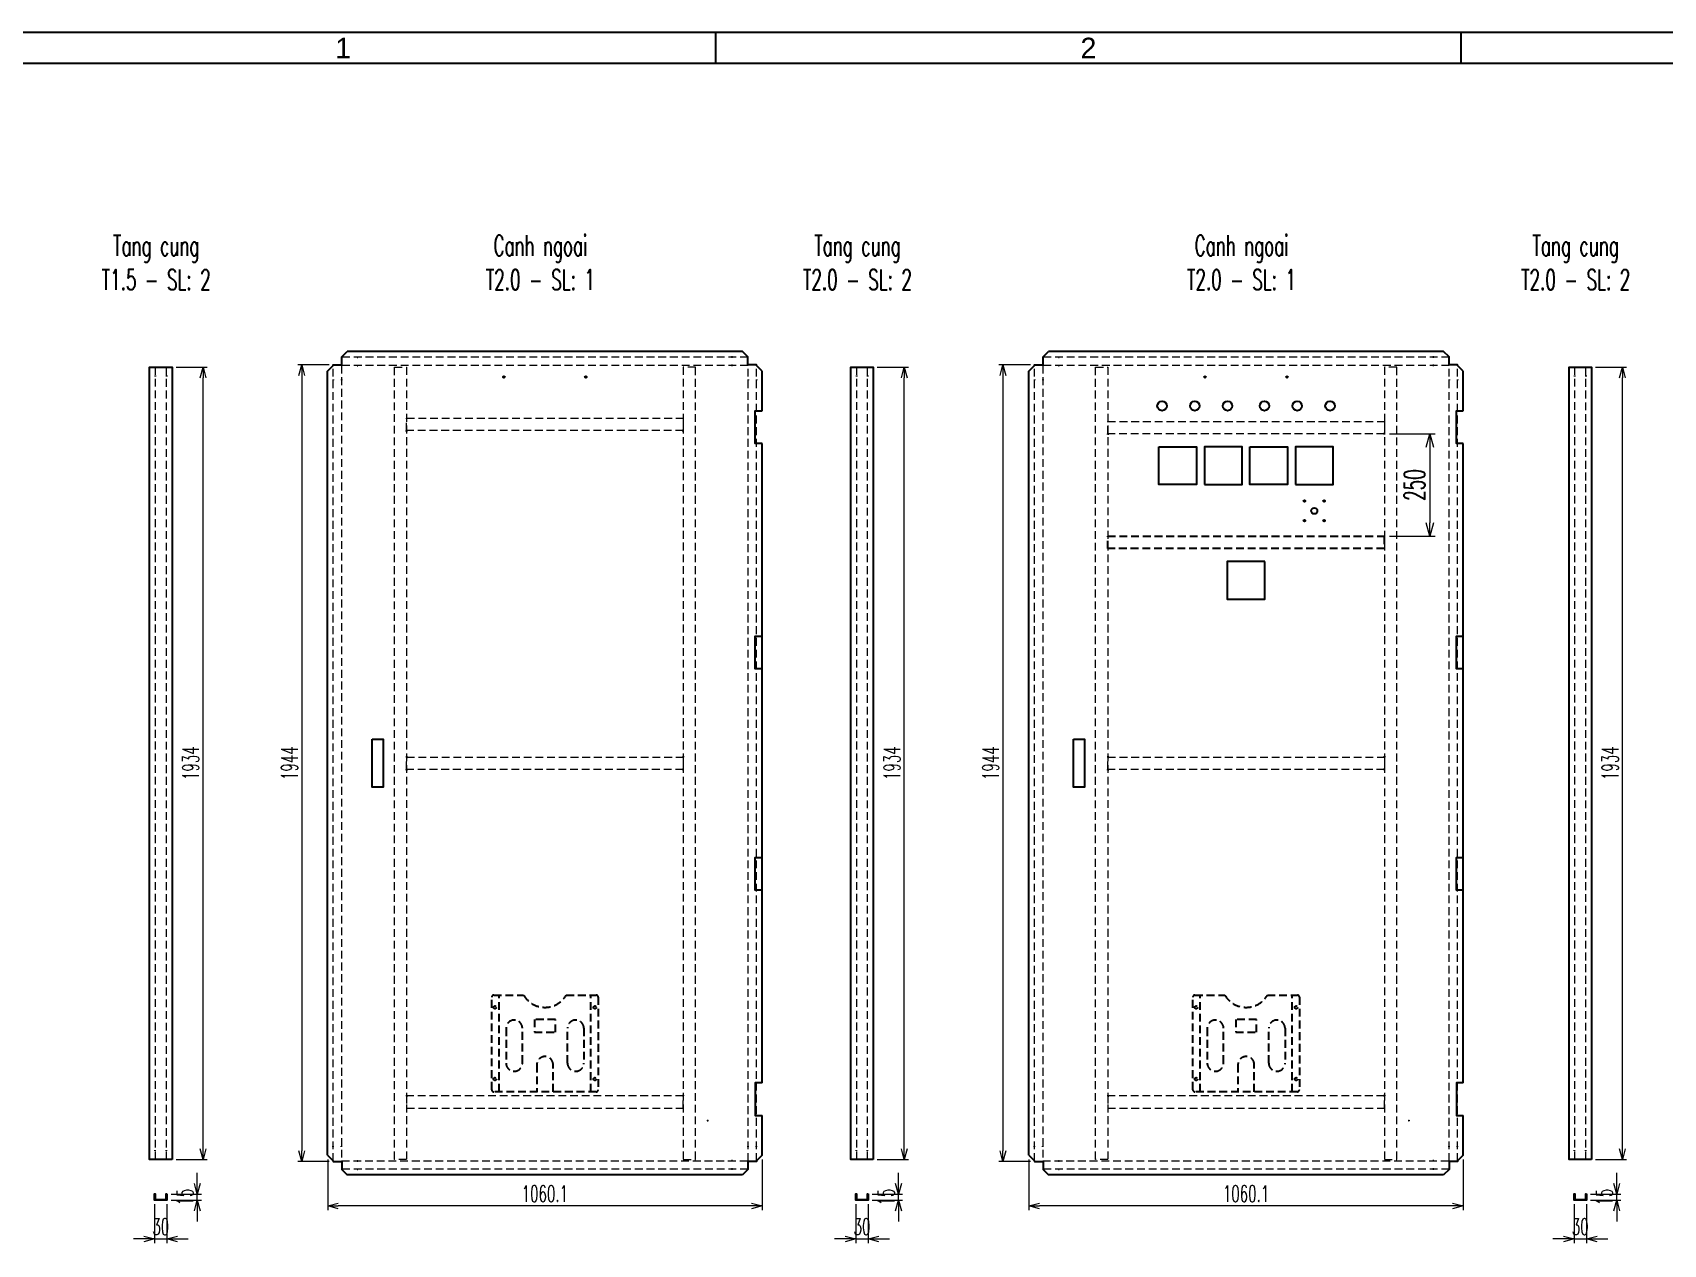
# Model space of a CAD drawing. Header units: millimetres. Extents: x 173893 to 258446, y -176540 to -123824.
# Drawn here: x 230797 to 234777, y -141291 to -138333 of the extents above; entities that cross this region are included whole.
import ezdxf
from ezdxf.enums import TextEntityAlignment as Align

# ---------------------------------------------------------------- set-up
doc = ezdxf.new("R2010")
doc.units = ezdxf.units.MM
doc.header["$LTSCALE"] = 3
doc.linetypes.add('HIDDEN', pattern=[9.525, 6.35, -3.175])
doc.layers.add('@.0.DM. NÉT CHÍNH', color=7, linetype='Continuous', lineweight=25)
doc.layers.add('@.DM. NÉT ĐỨT', color=8, linetype='HIDDEN', lineweight=9)
doc.layers.add('@.DM. KÍCH THƯỚC', color=8, linetype='Continuous', transparency=0.2)
for name, color, linetype in [('@.DM. NÉT CHÍNH', 7, 'Continuous'), ('@.TEXT', 7, 'Continuous'), ('@.VISIBLE', 7, 'Continuous'), ('Ann_green', 3, 'Continuous')]:
    doc.layers.add(name, color=color, linetype=linetype)
doc.styles.add('Ann_w01', font='romans.shx', dxfattribs={"width": 0.6, "bigfont": 'chineset.shx'})
doc.styles.add('Arial', font='arial.ttf')
doc.dimstyles.new('Dim 01_SC20', dxfattribs={"dimscale": 20, "dimtxt": 2, "dimasz": 1.3, "dimexe": 0.5, "dimexo": 0.5, "dimgap": 0.5, "dimtad": 1, "dimdec": 1, "dimzin": 12, "dimdsep": 46, "dimtxsty": 'Ann_w01', "dimblk": 'OPEN30', "dimcen": 1.5, "dimclrd": 6, "dimclre": 6, "dimclrt": 3, "dimadec": 1, "dimazin": 3, "dimtm": 1e-09, "dimtfac": 1, "dimtdec": 1, "dimtix": 1, "dimtmove": 0, "dimatfit": 3, "dimldrblk": 'OPEN30', "dimfxl": 1, "dimtolj": 1, "dimlwd": 0, "dimlwe": 0, "dimarcsym": 0})
doc.dimstyles.new('Dim 01_SC25', dxfattribs={"dimscale": 25, "dimtxt": 2, "dimasz": 1.3, "dimexe": 0.5, "dimexo": 0.5, "dimgap": 0.5, "dimtad": 1, "dimdec": 1, "dimzin": 12, "dimdsep": 46, "dimtxsty": 'Ann_w01', "dimblk": 'OPEN30', "dimcen": 1.5, "dimclrd": 6, "dimclre": 6, "dimclrt": 3, "dimadec": 1, "dimazin": 3, "dimtm": 1e-09, "dimtfac": 1, "dimtdec": 1, "dimtix": 1, "dimtmove": 0, "dimatfit": 3, "dimldrblk": 'OPEN30', "dimfxl": 1, "dimtolj": 1, "dimlwd": 0, "dimlwe": 0, "dimarcsym": 0})

# ---------------------------------------------------------------- blocks, each defined once
blk = doc.blocks.new('_Open30')
at = {"color": 0, "linetype": 'ByBlock', "lineweight": -2}
for p, q in [((-1, 0.27), (0, 0)), ((0, 0), (-1, -0.27)), ((0, 0), (-1, 0))]:
    blk.add_line(p, q, dxfattribs=at)
blk = doc.blocks.new('*D402')
at = {"layer": '@.DM. KÍCH THƯỚC', "color": 6, "lineweight": 0, "transparency": 16777216}
for p, q in [((231094.9, -141193), (231094.9, -141287.7)), ((231124.9, -141193), (231124.9, -141287.7)), ((231068.9, -141277.7), (231042.9, -141277.7)), ((231094.9, -141277.7), (231124.9, -141277.7)), ((231150.9, -141277.7), (231176.9, -141277.7))]:
    blk.add_line(p, q, dxfattribs=at)
at = {"layer": 'Defpoints', "color": 0, "transparency": 16777216}
for p in [(231094.9, -141183), (231124.9, -141183), (231124.9, -141277.7)]:
    blk.add_point(p, dxfattribs=at)
at = {"layer": '@.DM. KÍCH THƯỚC', "color": 6, "lineweight": 0, "transparency": 16777216, "xscale": 26, "yscale": 26, "zscale": 26}
blk.add_blockref('_Open30', (231094.9, -141277.7), dxfattribs=at)
at = {"layer": '@.DM. KÍCH THƯỚC', "color": 6, "lineweight": 0, "transparency": 16777216, "xscale": 26, "yscale": 26, "zscale": 26, "rotation": 180}
blk.add_blockref('_Open30', (231124.9, -141277.7), dxfattribs=at)
at = {"layer": '@.DM. KÍCH THƯỚC', "color": 3, "transparency": 16777216, "insert": (231109.9, -141247.7), "char_height": 40, "attachment_point": 5, "style": 'Ann_w01'}
blk.add_mtext('\\A1;30', dxfattribs=at)
blk = doc.blocks.new('*D403')
at = {"layer": '@.DM. KÍCH THƯỚC', "color": 6, "lineweight": 0, "transparency": 16777216}
for p, q in [((231198.9, -141142), (231198.9, -141116)), ((231134.9, -141168), (231208.9, -141168)), ((231198.9, -141183), (231198.9, -141168)), ((231134.9, -141183), (231208.9, -141183)), ((231198.9, -141209), (231198.9, -141235))]:
    blk.add_line(p, q, dxfattribs=at)
at = {"layer": 'Defpoints', "color": 0, "transparency": 16777216}
for p in [(231124.9, -141168), (231198.9, -141168), (231124.9, -141183)]:
    blk.add_point(p, dxfattribs=at)
at = {"layer": '@.DM. KÍCH THƯỚC', "color": 6, "lineweight": 0, "transparency": 16777216, "xscale": 26, "yscale": 26, "zscale": 26}
for p, rotation in [((231198.9, -141168), 270), ((231198.9, -141183), 90)]:
    blk.add_blockref('_Open30', p, dxfattribs=dict(at, rotation=rotation))
at = {"layer": '@.DM. KÍCH THƯỚC', "color": 3, "transparency": 16777216, "insert": (231168.9, -141175.5), "char_height": 40, "attachment_point": 5, "rotation": 90, "style": 'Ann_w01'}
blk.add_mtext('\\A1;15', dxfattribs=at)
blk = doc.blocks.new('*D404')
at = {"layer": '@.DM. KÍCH THƯỚC', "color": 6, "lineweight": 0, "transparency": 16777216}
for p, q in [((231147.3, -139149.4), (231223, -139149.4)), ((231213, -141057.4), (231213, -139175.4)), ((231147.3, -141083.4), (231223, -141083.4))]:
    blk.add_line(p, q, dxfattribs=at)
at = {"layer": 'Defpoints', "color": 0, "transparency": 16777216}
for p in [(231137.3, -139149.4), (231213, -139149.4), (231137.3, -141083.4)]:
    blk.add_point(p, dxfattribs=at)
at = {"layer": '@.DM. KÍCH THƯỚC', "color": 6, "lineweight": 0, "transparency": 16777216, "xscale": 26, "yscale": 26, "zscale": 26}
for p, rotation in [((231213, -139149.4), 90), ((231213, -141083.4), 270)]:
    blk.add_blockref('_Open30', p, dxfattribs=dict(at, rotation=rotation))
at = {"layer": '@.DM. KÍCH THƯỚC', "color": 3, "transparency": 16777216, "insert": (231183, -140116.4), "char_height": 40, "attachment_point": 5, "rotation": 90, "style": 'Ann_w01'}
blk.add_mtext('\\A1;1934', dxfattribs=at)
blk = doc.blocks.new('*D408')
at = {"layer": '@.DM. KÍCH THƯỚC', "color": 6, "lineweight": 0, "transparency": 16777216}
for p, q in [((231520.9, -139144.4), (231444, -139144.4)), ((231454, -139170.4), (231454, -141062.4)), ((231520.9, -141088.4), (231444, -141088.4))]:
    blk.add_line(p, q, dxfattribs=at)
at = {"layer": 'Defpoints', "color": 0, "transparency": 16777216}
for p in [(231530.9, -139144.4), (231454, -141088.4), (231530.9, -141088.4)]:
    blk.add_point(p, dxfattribs=at)
at = {"layer": '@.DM. KÍCH THƯỚC', "color": 6, "lineweight": 0, "transparency": 16777216, "xscale": 26, "yscale": 26, "zscale": 26}
for p, rotation in [((231454, -139144.4), 90), ((231454, -141088.4), 270)]:
    blk.add_blockref('_Open30', p, dxfattribs=dict(at, rotation=rotation))
at = {"layer": '@.DM. KÍCH THƯỚC', "color": 3, "transparency": 16777216, "insert": (231424, -140116.4), "char_height": 40, "attachment_point": 5, "rotation": 90, "style": 'Ann_w01'}
blk.add_mtext('\\A1;1944', dxfattribs=at)
blk = doc.blocks.new('*D409')
at = {"layer": '@.DM. KÍCH THƯỚC', "color": 6, "lineweight": 0, "transparency": 16777216}
for p, q in [((231517.2, -141083.4), (231517.2, -141207.1)), ((232577.3, -141083.4), (232577.3, -141207.1)), ((232551.3, -141197.1), (231543.2, -141197.1))]:
    blk.add_line(p, q, dxfattribs=at)
at = {"layer": 'Defpoints', "color": 0, "transparency": 16777216}
for p in [(231517.2, -141073.4), (232577.3, -141073.4), (231517.2, -141197.1)]:
    blk.add_point(p, dxfattribs=at)
at = {"layer": '@.DM. KÍCH THƯỚC', "color": 6, "lineweight": 0, "transparency": 16777216, "xscale": 26, "yscale": 26, "zscale": 26, "rotation": 180}
blk.add_blockref('_Open30', (231517.2, -141197.1), dxfattribs=at)
at = {"layer": '@.DM. KÍCH THƯỚC', "color": 6, "lineweight": 0, "transparency": 16777216, "xscale": 26, "yscale": 26, "zscale": 26}
blk.add_blockref('_Open30', (232577.3, -141197.1), dxfattribs=at)
at = {"layer": '@.DM. KÍCH THƯỚC', "color": 3, "transparency": 16777216, "insert": (232047.2, -141167.1), "char_height": 40, "attachment_point": 5, "style": 'Ann_w01'}
blk.add_mtext('\\A1;1060.1', dxfattribs=at)
blk = doc.blocks.new('*D436')
at = {"layer": '@.DM. KÍCH THƯỚC', "color": 6, "lineweight": 0, "transparency": 16777216}
for p, q in [((234559.3, -141193), (234559.3, -141287.7)), ((234589.3, -141193), (234589.3, -141287.7)), ((234533.3, -141277.7), (234507.3, -141277.7)), ((234559.3, -141277.7), (234589.3, -141277.7)), ((234615.3, -141277.7), (234641.3, -141277.7))]:
    blk.add_line(p, q, dxfattribs=at)
at = {"layer": 'Defpoints', "color": 0, "transparency": 16777216}
for p in [(234559.3, -141183), (234589.3, -141183), (234589.3, -141277.7)]:
    blk.add_point(p, dxfattribs=at)
at = {"layer": '@.DM. KÍCH THƯỚC', "color": 6, "lineweight": 0, "transparency": 16777216, "xscale": 26, "yscale": 26, "zscale": 26}
blk.add_blockref('_Open30', (234559.3, -141277.7), dxfattribs=at)
at = {"layer": '@.DM. KÍCH THƯỚC', "color": 6, "lineweight": 0, "transparency": 16777216, "xscale": 26, "yscale": 26, "zscale": 26, "rotation": 180}
blk.add_blockref('_Open30', (234589.3, -141277.7), dxfattribs=at)
at = {"layer": '@.DM. KÍCH THƯỚC', "color": 3, "transparency": 16777216, "insert": (234574.3, -141247.7), "char_height": 40, "attachment_point": 5, "style": 'Ann_w01'}
blk.add_mtext('\\A1;30', dxfattribs=at)
blk = doc.blocks.new('*D437')
at = {"layer": '@.DM. KÍCH THƯỚC', "color": 6, "lineweight": 0, "transparency": 16777216}
for p, q in [((234663.3, -141142), (234663.3, -141116)), ((234599.3, -141168), (234673.3, -141168)), ((234663.3, -141183), (234663.3, -141168)), ((234599.3, -141183), (234673.3, -141183)), ((234663.3, -141209), (234663.3, -141235))]:
    blk.add_line(p, q, dxfattribs=at)
at = {"layer": 'Defpoints', "color": 0, "transparency": 16777216}
for p in [(234589.3, -141168), (234663.3, -141168), (234589.3, -141183)]:
    blk.add_point(p, dxfattribs=at)
at = {"layer": '@.DM. KÍCH THƯỚC', "color": 6, "lineweight": 0, "transparency": 16777216, "xscale": 26, "yscale": 26, "zscale": 26}
for p, rotation in [((234663.3, -141168), 270), ((234663.3, -141183), 90)]:
    blk.add_blockref('_Open30', p, dxfattribs=dict(at, rotation=rotation))
at = {"layer": '@.DM. KÍCH THƯỚC', "color": 3, "transparency": 16777216, "insert": (234633.3, -141175.5), "char_height": 40, "attachment_point": 5, "rotation": 90, "style": 'Ann_w01'}
blk.add_mtext('\\A1;15', dxfattribs=at)
blk = doc.blocks.new('*D438')
at = {"layer": '@.DM. KÍCH THƯỚC', "color": 6, "lineweight": 0, "transparency": 16777216}
for p, q in [((234611.7, -139149.4), (234687.3, -139149.4)), ((234677.3, -141057.4), (234677.3, -139175.4)), ((234611.7, -141083.4), (234687.3, -141083.4))]:
    blk.add_line(p, q, dxfattribs=at)
at = {"layer": 'Defpoints', "color": 0, "transparency": 16777216}
for p in [(234601.7, -139149.4), (234677.3, -139149.4), (234601.7, -141083.4)]:
    blk.add_point(p, dxfattribs=at)
at = {"layer": '@.DM. KÍCH THƯỚC', "color": 6, "lineweight": 0, "transparency": 16777216, "xscale": 26, "yscale": 26, "zscale": 26}
for p, rotation in [((234677.3, -139149.4), 90), ((234677.3, -141083.4), 270)]:
    blk.add_blockref('_Open30', p, dxfattribs=dict(at, rotation=rotation))
at = {"layer": '@.DM. KÍCH THƯỚC', "color": 3, "transparency": 16777216, "insert": (234647.3, -140116.4), "char_height": 40, "attachment_point": 5, "rotation": 90, "style": 'Ann_w01'}
blk.add_mtext('\\A1;1934', dxfattribs=at)
blk = doc.blocks.new('*D488')
at = {"layer": '@.DM. KÍCH THƯỚC', "color": 6, "lineweight": 0, "transparency": 16777216}
for p, q in [((232806.3, -141193), (232806.3, -141287.7)), ((232836.3, -141193), (232836.3, -141287.7)), ((232780.3, -141277.7), (232754.3, -141277.7)), ((232806.3, -141277.7), (232836.3, -141277.7)), ((232862.3, -141277.7), (232888.3, -141277.7))]:
    blk.add_line(p, q, dxfattribs=at)
at = {"layer": 'Defpoints', "color": 0, "transparency": 16777216}
for p in [(232806.3, -141183), (232836.3, -141183), (232836.3, -141277.7)]:
    blk.add_point(p, dxfattribs=at)
at = {"layer": '@.DM. KÍCH THƯỚC', "color": 6, "lineweight": 0, "transparency": 16777216, "xscale": 26, "yscale": 26, "zscale": 26}
blk.add_blockref('_Open30', (232806.3, -141277.7), dxfattribs=at)
at = {"layer": '@.DM. KÍCH THƯỚC', "color": 6, "lineweight": 0, "transparency": 16777216, "xscale": 26, "yscale": 26, "zscale": 26, "rotation": 180}
blk.add_blockref('_Open30', (232836.3, -141277.7), dxfattribs=at)
at = {"layer": '@.DM. KÍCH THƯỚC', "color": 3, "transparency": 16777216, "insert": (232821.3, -141247.7), "char_height": 40, "attachment_point": 5, "style": 'Ann_w01'}
blk.add_mtext('\\A1;30', dxfattribs=at)
blk = doc.blocks.new('*D489')
at = {"layer": '@.DM. KÍCH THƯỚC', "color": 6, "lineweight": 0, "transparency": 16777216}
for p, q in [((232910.3, -141142), (232910.3, -141116)), ((232846.3, -141168), (232920.3, -141168)), ((232910.3, -141183), (232910.3, -141168)), ((232846.3, -141183), (232920.3, -141183)), ((232910.3, -141209), (232910.3, -141235))]:
    blk.add_line(p, q, dxfattribs=at)
at = {"layer": 'Defpoints', "color": 0, "transparency": 16777216}
for p in [(232836.3, -141168), (232910.3, -141168), (232836.3, -141183)]:
    blk.add_point(p, dxfattribs=at)
at = {"layer": '@.DM. KÍCH THƯỚC', "color": 6, "lineweight": 0, "transparency": 16777216, "xscale": 26, "yscale": 26, "zscale": 26}
for p, rotation in [((232910.3, -141168), 270), ((232910.3, -141183), 90)]:
    blk.add_blockref('_Open30', p, dxfattribs=dict(at, rotation=rotation))
at = {"layer": '@.DM. KÍCH THƯỚC', "color": 3, "transparency": 16777216, "insert": (232880.3, -141175.5), "char_height": 40, "attachment_point": 5, "rotation": 90, "style": 'Ann_w01'}
blk.add_mtext('\\A1;15', dxfattribs=at)
blk = doc.blocks.new('*D490')
at = {"layer": '@.DM. KÍCH THƯỚC', "color": 6, "lineweight": 0, "transparency": 16777216}
for p, q in [((232858.7, -139149.4), (232934.4, -139149.4)), ((232924.4, -141057.4), (232924.4, -139175.4)), ((232858.7, -141083.4), (232934.4, -141083.4))]:
    blk.add_line(p, q, dxfattribs=at)
at = {"layer": 'Defpoints', "color": 0, "transparency": 16777216}
for p in [(232848.7, -139149.4), (232924.4, -139149.4), (232848.7, -141083.4)]:
    blk.add_point(p, dxfattribs=at)
at = {"layer": '@.DM. KÍCH THƯỚC', "color": 6, "lineweight": 0, "transparency": 16777216, "xscale": 26, "yscale": 26, "zscale": 26}
for p, rotation in [((232924.4, -139149.4), 90), ((232924.4, -141083.4), 270)]:
    blk.add_blockref('_Open30', p, dxfattribs=dict(at, rotation=rotation))
at = {"layer": '@.DM. KÍCH THƯỚC', "color": 3, "transparency": 16777216, "insert": (232894.4, -140116.4), "char_height": 40, "attachment_point": 5, "rotation": 90, "style": 'Ann_w01'}
blk.add_mtext('\\A1;1934', dxfattribs=at)
blk = doc.blocks.new('*D494')
at = {"layer": '@.DM. KÍCH THƯỚC', "color": 6, "lineweight": 0, "transparency": 16777216}
for p, q in [((233232.3, -139144.4), (233155.4, -139144.4)), ((233165.4, -139170.4), (233165.4, -141062.4)), ((233232.3, -141088.4), (233155.4, -141088.4))]:
    blk.add_line(p, q, dxfattribs=at)
at = {"layer": 'Defpoints', "color": 0, "transparency": 16777216}
for p in [(233242.3, -139144.4), (233165.4, -141088.4), (233242.3, -141088.4)]:
    blk.add_point(p, dxfattribs=at)
at = {"layer": '@.DM. KÍCH THƯỚC', "color": 6, "lineweight": 0, "transparency": 16777216, "xscale": 26, "yscale": 26, "zscale": 26}
for p, rotation in [((233165.4, -139144.4), 90), ((233165.4, -141088.4), 270)]:
    blk.add_blockref('_Open30', p, dxfattribs=dict(at, rotation=rotation))
at = {"layer": '@.DM. KÍCH THƯỚC', "color": 3, "transparency": 16777216, "insert": (233135.4, -140116.4), "char_height": 40, "attachment_point": 5, "rotation": 90, "style": 'Ann_w01'}
blk.add_mtext('\\A1;1944', dxfattribs=at)
blk = doc.blocks.new('*D495')
at = {"layer": '@.DM. KÍCH THƯỚC', "color": 6, "lineweight": 0, "transparency": 16777216}
for p, q in [((233228.6, -141083.4), (233228.6, -141207.1)), ((234288.7, -141083.4), (234288.7, -141207.1)), ((234262.7, -141197.1), (233254.6, -141197.1))]:
    blk.add_line(p, q, dxfattribs=at)
at = {"layer": 'Defpoints', "color": 0, "transparency": 16777216}
for p in [(233228.6, -141073.4), (234288.7, -141073.4), (233228.6, -141197.1)]:
    blk.add_point(p, dxfattribs=at)
at = {"layer": '@.DM. KÍCH THƯỚC', "color": 6, "lineweight": 0, "transparency": 16777216, "xscale": 26, "yscale": 26, "zscale": 26, "rotation": 180}
blk.add_blockref('_Open30', (233228.6, -141197.1), dxfattribs=at)
at = {"layer": '@.DM. KÍCH THƯỚC', "color": 6, "lineweight": 0, "transparency": 16777216, "xscale": 26, "yscale": 26, "zscale": 26}
blk.add_blockref('_Open30', (234288.7, -141197.1), dxfattribs=at)
at = {"layer": '@.DM. KÍCH THƯỚC', "color": 3, "transparency": 16777216, "insert": (233758.6, -141167.1), "char_height": 40, "attachment_point": 5, "style": 'Ann_w01'}
blk.add_mtext('\\A1;1060.1', dxfattribs=at)
blk = doc.blocks.new('*D511')
at = {"layer": '@.DM. NÉT CHÍNH', "color": 6, "linetype": 'Continuous', "lineweight": 0, "transparency": 16777216}
for p, q in [((234108.9, -139312.4), (234219.9, -139312.4)), ((234207.4, -139344.9), (234207.4, -139529.9)), ((234108.6, -139562.4), (234219.9, -139562.4))]:
    blk.add_line(p, q, dxfattribs=at)
at = {"layer": 'Defpoints', "color": 0, "linetype": 'Continuous', "transparency": 16777216}
for p in [(234096.4, -139312.4), (234096.1, -139562.4), (234207.4, -139562.4)]:
    blk.add_point(p, dxfattribs=at)
at = {"layer": '@.DM. NÉT CHÍNH', "color": 6, "linetype": 'Continuous', "lineweight": 0, "transparency": 16777216, "xscale": 32.5, "yscale": 32.5, "zscale": 32.5}
for p, rotation in [((234207.4, -139312.4), 90), ((234207.4, -139562.4), 270)]:
    blk.add_blockref('_Open30', p, dxfattribs=dict(at, rotation=rotation))
at = {"layer": '@.DM. NÉT CHÍNH', "color": 3, "linetype": 'Continuous', "transparency": 16777216, "insert": (234169.9, -139437.4), "char_height": 50, "attachment_point": 5, "rotation": 90, "style": 'Ann_w01'}
blk.add_mtext('\\A1;250', dxfattribs=at)
blk = doc.blocks.new('KHUNG BAN VE (Made by Tung)')
at = {"layer": '@.VISIBLE', "color": 8}
for p, q in [((75.75, 207), (75.75, 210)), ((148.5, 207), (148.5, 210))]:
    blk.add_line(p, q, dxfattribs=at)
for points in [[(0, 0), (297, 0), (297, 210), (0, 210)], [(3, 3), (294, 3), (294, 207), (3, 207)]]:
    blk.add_lwpolyline(points, close=True, dxfattribs=at)
at = {"layer": '@.TEXT', "color": 1, "style": 'Arial'}
for s, p in [('1', (39.375, 208.5)), ('2', (112.125, 208.5))]:
    blk.add_text(s, height=2, dxfattribs=at).set_placement(p, align=Align.MIDDLE_CENTER)
for tag, height, p in [('DESIGNER_NAME', 2, (38, 15.5)), ('PROJECT_CODE', 2, (258.5, 15.5)), ('SCALE', 2, (289, 15.5)), ('APPROVED_NAME', 2, (38, 10.5)), ('CUSTOMER_NAME', 2, (258.5, 10.5)), ('PAGE', 2, (289, 10.5)), ('DRAWING_NAME', 4, (173, 8)), ('TOTAL', 2, (289, 5.5))]:
    blk.add_attdef(tag, text='', height=height, dxfattribs=at).set_placement(p, align=Align.MIDDLE_CENTER)

msp = doc.modelspace()

# ---------------------------------------------------------------- linework, layer by layer
at = {"color": 3}
for points in [[(233546.11, -139344.4), (233638.11, -139344.4), (233638.11, -139436.4), (233546.11, -139436.4)], [(233657.11, -139436.4), (233749.11, -139436.4), (233749.11, -139344.4), (233657.11, -139344.4)], [(233768.11, -139344.4), (233860.11, -139344.4), (233860.11, -139436.4), (233768.11, -139436.4)], [(233879.11, -139436.4), (233971.11, -139436.4), (233971.11, -139344.4), (233879.11, -139344.4)]]:
    msp.add_lwpolyline(points, close=True, dxfattribs=at)
for centre, radius in [((233901.11, -139476.4), 2.1), ((233925.11, -139500.4), 7.5), ((233949.11, -139476.4), 2.1), ((233901.11, -139524.4), 2.1), ((233949.11, -139524.4), 2.1)]:
    msp.add_circle(centre, radius)
at = {"layer": '@.DM. NÉT CHÍNH'}
for p, q in [((231551.77, -139144.4), (231551.77, -139145.7)), ((232529.47, -139111.6), (231564.97, -139111.6)), ((232542.67, -139144.4), (232542.67, -139145.7)), ((233263.16, -139144.4), (233263.16, -139145.7)), ((234240.86, -139111.6), (233276.36, -139111.6)), ((234254.06, -139144.4), (234254.06, -139145.7)), ((231517.17, -141073.4), (231517.17, -139159.4)), ((232577.27, -139256.4), (232577.27, -139159.4)), ((233228.56, -141073.4), (233228.56, -139159.4)), ((234288.66, -139256.4), (234288.66, -139159.4)), ((232577.27, -140896.4), (232577.27, -139336.4)), ((234288.66, -140896.4), (234288.66, -139336.4)), ((232577.27, -141073.4), (232577.27, -140976.4)), ((234288.66, -141073.4), (234288.66, -140976.4)), ((231551.77, -141088.4), (231551.77, -141087.1)), ((232542.67, -141088.4), (232542.67, -141087.1)), ((233263.16, -141088.4), (233263.16, -141087.1)), ((234254.06, -141088.4), (234254.06, -141087.1)), ((232529.47, -141121.2), (231564.97, -141121.2)), ((234240.86, -141121.2), (233276.36, -141121.2))]:
    msp.add_line(p, q, dxfattribs=at)
at = {"layer": '@.DM. NÉT CHÍNH', "color": 1}
for p, q in [((231589.22, -139125.3), (231591.22, -139125.3)), ((231589.22, -139145.7), (231591.22, -139145.7)), ((232505.21, -139125.3), (232503.21, -139125.3)), ((232505.21, -139145.7), (232503.21, -139145.7)), ((233300.61, -139125.3), (233302.61, -139125.3)), ((233300.61, -139145.7), (233302.61, -139145.7)), ((234216.6, -139125.3), (234214.6, -139125.3)), ((234216.6, -139145.7), (234214.6, -139145.7)), ((231096.2, -139170.08), (231096.2, -139172.08)), ((231123.6, -139170.08), (231123.6, -139172.08)), ((231530.87, -139179.78), (231530.87, -139181.78)), ((231551.27, -139179.78), (231551.27, -139181.78)), ((232543.17, -139179.78), (232543.17, -139181.78)), ((232563.57, -139179.78), (232563.57, -139181.78)), ((232807.59, -139170.08), (232807.59, -139172.08)), ((232834.99, -139170.08), (232834.99, -139172.08)), ((233242.26, -139179.78), (233242.26, -139181.78)), ((233262.66, -139179.78), (233262.66, -139181.78)), ((234254.56, -139179.78), (234254.56, -139181.78)), ((234274.96, -139179.78), (234274.96, -139181.78)), ((234560.56, -139170.08), (234560.56, -139172.08)), ((234587.96, -139170.08), (234587.96, -139172.08)), ((231530.87, -141053.02), (231530.87, -141051.02)), ((231551.27, -141053.02), (231551.27, -141051.02)), ((232543.17, -141053.02), (232543.17, -141051.02)), ((232563.57, -141053.02), (232563.57, -141051.02)), ((233242.26, -141053.02), (233242.26, -141051.02)), ((233262.66, -141053.02), (233262.66, -141051.02)), ((234254.56, -141053.02), (234254.56, -141051.02)), ((234274.96, -141053.02), (234274.96, -141051.02)), ((231096.2, -141062.72), (231096.2, -141060.72)), ((231123.6, -141062.72), (231123.6, -141060.72)), ((231589.22, -141087.1), (231591.22, -141087.1)), ((232505.21, -141087.1), (232503.21, -141087.1)), ((232807.59, -141062.72), (232807.59, -141060.72)), ((232834.99, -141062.72), (232834.99, -141060.72)), ((233300.61, -141087.1), (233302.61, -141087.1)), ((234216.6, -141087.1), (234214.6, -141087.1)), ((234560.56, -141062.72), (234560.56, -141060.72)), ((234587.96, -141062.72), (234587.96, -141060.72)), ((231589.22, -141107.5), (231591.22, -141107.5)), ((232505.21, -141107.5), (232503.21, -141107.5)), ((233300.61, -141107.5), (233302.61, -141107.5)), ((234216.6, -141107.5), (234214.6, -141107.5))]:
    msp.add_line(p, q, dxfattribs=at)
at = {"layer": '@.DM. NÉT CHÍNH'}
for points in [[(231517.17, -139159.4), (231530.87, -139145.7), (231530.87, -139144.4), (231551.77, -139144.4), (231551.77, -139124.8), (231564.97, -139111.6)], [(232577.27, -139159.4), (232563.57, -139145.7), (232563.57, -139144.4), (232542.67, -139144.4), (232542.67, -139124.8), (232529.47, -139111.6)], [(233228.56, -139159.4), (233242.26, -139145.7), (233242.26, -139144.4), (233263.16, -139144.4), (233263.16, -139124.8), (233276.36, -139111.6)], [(234288.66, -139159.4), (234274.96, -139145.7), (234274.96, -139144.4), (234254.06, -139144.4), (234254.06, -139124.8), (234240.86, -139111.6)], [(232577.27, -139336.4), (232560.57, -139336.4), (232560.57, -139256.4), (232577.27, -139256.4)], [(234288.66, -139336.4), (234271.96, -139336.4), (234271.96, -139256.4), (234288.66, -139256.4)], [(232577.27, -139886.4), (232560.57, -139886.4), (232560.57, -139806.4), (232577.27, -139806.4)], [(234288.66, -139886.4), (234271.96, -139886.4), (234271.96, -139806.4), (234288.66, -139806.4)], [(232577.27, -140426.4), (232560.57, -140426.4), (232560.57, -140346.4), (232577.27, -140346.4)], [(234288.66, -140426.4), (234271.96, -140426.4), (234271.96, -140346.4), (234288.66, -140346.4)], [(232577.27, -140896.4), (232560.57, -140896.4), (232560.57, -140976.4), (232577.27, -140976.4)], [(234288.66, -140896.4), (234271.96, -140896.4), (234271.96, -140976.4), (234288.66, -140976.4)], [(231517.17, -141073.4), (231530.87, -141087.1), (231530.87, -141088.4), (231551.77, -141088.4), (231551.77, -141108), (231564.97, -141121.2)], [(232577.27, -141073.4), (232563.57, -141087.1), (232563.57, -141088.4), (232542.67, -141088.4), (232542.67, -141108), (232529.47, -141121.2)], [(233228.56, -141073.4), (233242.26, -141087.1), (233242.26, -141088.4), (233263.16, -141088.4), (233263.16, -141108), (233276.36, -141121.2)], [(234288.66, -141073.4), (234274.96, -141087.1), (234274.96, -141088.4), (234254.06, -141088.4), (234254.06, -141108), (234240.86, -141121.2)]]:
    msp.add_lwpolyline(points, dxfattribs=at)
for points in [[(231137.3, -141083.4), (231082.5, -141083.4), (231082.5, -139149.4), (231137.3, -139149.4)], [(232848.69, -141083.4), (232793.89, -141083.4), (232793.89, -139149.4), (232848.69, -139149.4)], [(234601.66, -141083.4), (234546.86, -141083.4), (234546.86, -139149.4), (234601.66, -139149.4)], [(231625.97, -140057.65), (231652.97, -140057.65), (231652.97, -140175.15), (231625.97, -140175.15)], [(233337.36, -140057.65), (233364.36, -140057.65), (233364.36, -140175.15), (233337.36, -140175.15)], [(231124.9, -141167.96), (231124.9, -141182.96), (231094.9, -141182.96), (231094.9, -141167.96), (231096.4, -141167.96), (231096.4, -141181.46), (231123.4, -141181.46), (231123.4, -141167.96)], [(232836.29, -141167.96), (232836.29, -141182.96), (232806.29, -141182.96), (232806.29, -141167.96), (232807.79, -141167.96), (232807.79, -141181.46), (232834.79, -141181.46), (232834.79, -141167.96)], [(234589.26, -141167.96), (234589.26, -141182.96), (234559.26, -141182.96), (234559.26, -141167.96), (234560.76, -141167.96), (234560.76, -141181.46), (234587.76, -141181.46), (234587.76, -141167.96)]]:
    msp.add_lwpolyline(points, close=True, dxfattribs=at)
at = {"layer": '@.DM. NÉT CHÍNH', "color": 8, "linetype": 'HIDDEN'}
msp.add_lwpolyline([(234096.11, -139562.4), (234096.11, -139592.4), (233421.11, -139592.4), (233421.11, -139562.4)], close=True, dxfattribs=at)
at = {"layer": '@.DM. NÉT CHÍNH', "linetype": 'Continuous'}
msp.add_lwpolyline([(233804.61, -139624.4), (233712.61, -139624.4), (233712.61, -139716.4), (233804.61, -139716.4)], close=True, dxfattribs=at)
for centre in [(233553.61, -139244.4), (233633.61, -139244.4), (233713.61, -139244.4), (233803.61, -139244.4), (233883.61, -139244.4), (233963.61, -139244.4)]:
    msp.add_circle(centre, 11.5, dxfattribs=at)
at = {"layer": '@.DM. NÉT ĐỨT', "linetype": 'HIDDEN'}
for p, q in [((231530.87, -141087.1), (231530.87, -139145.7)), ((232543.17, -139125.3), (231551.77, -139125.3)), ((232563.57, -141087.1), (232563.57, -139145.7)), ((233242.26, -141087.1), (233242.26, -139145.7)), ((234254.56, -139125.3), (233263.16, -139125.3)), ((234274.96, -141087.1), (234274.96, -139145.7)), ((232543.17, -141107.5), (231551.77, -141107.5)), ((234254.56, -141107.5), (233263.16, -141107.5))]:
    msp.add_line(p, q, dxfattribs=at)
at = {"layer": '@.DM. NÉT ĐỨT', "color": 8, "linetype": 'HIDDEN'}
for p, q in [((231096.2, -139149.4), (231096.2, -141083.4)), ((231123.6, -141083.4), (231123.6, -139149.4)), ((232807.59, -139149.4), (232807.59, -141083.4)), ((232834.99, -141083.4), (232834.99, -139149.4)), ((234560.56, -139149.4), (234560.56, -141083.4)), ((234587.96, -141083.4), (234587.96, -139149.4))]:
    msp.add_line(p, q, dxfattribs=at)
at = {"layer": '@.DM. NÉT ĐỨT', "linetype": 'HIDDEN'}
for points in [[(232543.17, -139145.7), (231551.27, -139145.7), (231551.27, -141087.1), (232543.17, -141087.1)], [(234254.56, -139145.7), (233262.66, -139145.7), (233262.66, -141087.1), (234254.56, -141087.1)]]:
    msp.add_lwpolyline(points, close=True, dxfattribs=at)
at = {"layer": '@.DM. NÉT ĐỨT', "color": 8, "linetype": 'HIDDEN'}
for points in [[(231679.97, -139149.4), (231709.97, -139149.4), (231709.97, -141083.4), (231679.97, -141083.4)], [(232414.97, -139149.4), (232384.97, -139149.4), (232384.97, -141083.4), (232414.97, -141083.4)], [(233391.36, -139149.4), (233421.36, -139149.4), (233421.36, -141083.4), (233391.36, -141083.4)], [(234126.36, -139149.4), (234096.36, -139149.4), (234096.36, -141083.4), (234126.36, -141083.4)], [(232384.97, -139274.4), (232384.97, -139304.4), (231709.97, -139304.4), (231709.97, -139274.4)], [(234096.36, -139282.4), (234096.36, -139312.4), (233421.36, -139312.4), (233421.36, -139282.4)], [(232384.97, -140101.4), (232384.97, -140131.4), (231709.97, -140131.4), (231709.97, -140101.4)], [(234096.36, -140101.4), (234096.36, -140131.4), (233421.36, -140131.4), (233421.36, -140101.4)], [(232384.97, -140958.4), (232384.97, -140928.4), (231709.97, -140928.4), (231709.97, -140958.4)], [(234096.36, -140958.4), (234096.36, -140928.4), (233421.36, -140928.4), (233421.36, -140958.4)]]:
    msp.add_lwpolyline(points, close=True, dxfattribs=at)
at = {"layer": '@.VISIBLE'}
for p, q in [((232443.47, -140988.4), (232445.47, -140988.4)), ((232444.47, -140987.4), (232444.47, -140989.4)), ((234154.86, -140988.4), (234156.86, -140988.4)), ((234155.86, -140987.4), (234155.86, -140989.4))]:
    msp.add_line(p, q, dxfattribs=at)
for points in [[(231709.97, -139306.4), (231709.97, -139304.4), (231711.97, -139304.4)], [(232384.97, -139306.4), (232384.97, -139304.4), (232382.97, -139304.4)], [(233421.36, -139314.4), (233421.36, -139312.4), (233423.36, -139312.4)], [(234096.36, -139314.4), (234096.36, -139312.4), (234094.36, -139312.4)], [(231709.97, -140099.4), (231709.97, -140101.4), (231711.97, -140101.4)], [(232384.97, -140099.4), (232384.97, -140101.4), (232382.97, -140101.4)], [(233421.36, -140099.4), (233421.36, -140101.4), (233423.36, -140101.4)], [(234096.36, -140099.4), (234096.36, -140101.4), (234094.36, -140101.4)], [(231709.97, -140133.4), (231709.97, -140131.4), (231711.97, -140131.4)], [(232384.97, -140133.4), (232384.97, -140131.4), (232382.97, -140131.4)], [(233421.36, -140133.4), (233421.36, -140131.4), (233423.36, -140131.4)], [(234096.36, -140133.4), (234096.36, -140131.4), (234094.36, -140131.4)], [(231709.97, -140926.4), (231709.97, -140928.4), (231711.97, -140928.4)], [(232384.97, -140926.4), (232384.97, -140928.4), (232382.97, -140928.4)], [(233421.36, -140926.4), (233421.36, -140928.4), (233423.36, -140928.4)], [(234096.36, -140926.4), (234096.36, -140928.4), (234094.36, -140928.4)]]:
    msp.add_lwpolyline(points, dxfattribs=at)
for centre in [(231947.22, -139173.9), (232147.22, -139173.9), (233658.61, -139173.9), (233858.61, -139173.9)]:
    msp.add_circle(centre, 2, dxfattribs=at)
at = {"layer": 'Ann_green', "color": 8, "linetype": 'HIDDEN'}
for p, q in [((231935.47, -140918.4), (231935.47, -140682.4)), ((232159.47, -140918.4), (232159.47, -140682.4)), ((233646.86, -140918.4), (233646.86, -140682.4)), ((233870.86, -140918.4), (233870.86, -140682.4))]:
    msp.add_line(p, q, dxfattribs=at)
for points in [[(232177.47, -140687.4), (232177.47, -140913.4, -0.4142136), (232172.47, -140918.4), (231922.47, -140918.4, -0.4142136), (231917.47, -140913.4), (231917.47, -140687.4, -0.4142136), (231922.47, -140682.4), (231995.5, -140682.4, 0.5773503), (232099.43, -140682.4), (232172.47, -140682.4, -0.4142136)], [(233888.86, -140687.4), (233888.86, -140913.4, -0.4142136), (233883.86, -140918.4), (233633.86, -140918.4, -0.4142136), (233628.86, -140913.4), (233628.86, -140687.4, -0.4142136), (233633.86, -140682.4), (233706.9, -140682.4, 0.5773503), (233810.82, -140682.4), (233883.86, -140682.4, -0.4142136)], [(231972.47, -140868.4), (231972.47, -140868.4, 0.4142136), (231992.47, -140848.4), (231992.47, -140763.4, 0.4142136), (231972.47, -140743.4), (231972.47, -140743.4, 0.4142136), (231952.47, -140763.4), (231952.47, -140848.4, 0.4142136)], [(232122.46, -140868.4), (232122.46, -140868.4, -0.4142136), (232102.46, -140848.4), (232102.46, -140763.4, -0.4142136), (232122.46, -140743.4), (232122.46, -140743.4, -0.4142136), (232142.46, -140763.4), (232142.46, -140848.4, -0.4142136)], [(233683.86, -140868.4), (233683.86, -140868.4, 0.4142136), (233703.86, -140848.4), (233703.86, -140763.4, 0.4142136), (233683.86, -140743.4), (233683.86, -140743.4, 0.4142136), (233663.86, -140763.4), (233663.86, -140848.4, 0.4142136)], [(233833.85, -140868.4), (233833.85, -140868.4, -0.4142136), (233813.85, -140848.4), (233813.85, -140763.4, -0.4142136), (233833.85, -140743.4), (233833.85, -140743.4, -0.4142136), (233853.85, -140763.4), (233853.85, -140848.4, -0.4142136)]]:
    msp.add_lwpolyline(points, format="xyb", close=True, dxfattribs=at)
for points in [[(232021.97, -140772.9), (232072.97, -140772.9), (232072.97, -140741.9), (232021.97, -140741.9)], [(233733.36, -140772.9), (233784.36, -140772.9), (233784.36, -140741.9), (233733.36, -140741.9)]]:
    msp.add_lwpolyline(points, close=True, dxfattribs=at)
for points in [[(232067.47, -140918.4), (232067.47, -140852.4, 1), (232027.47, -140852.4), (232027.47, -140918.4)], [(233778.86, -140918.4), (233778.86, -140852.4, 1), (233738.86, -140852.4), (233738.86, -140918.4)]]:
    msp.add_lwpolyline(points, format="xyb", dxfattribs=at)
for centre in [(231925.47, -140712.4), (232169.47, -140712.4), (233636.86, -140712.4), (233880.86, -140712.4), (231925.47, -140887.4), (232169.47, -140887.4), (233636.86, -140887.4), (233880.86, -140887.4)]:
    msp.add_circle(centre, 3.5, dxfattribs=at)

# ---------------------------------------------------------------- block references
at = {"layer": '@.VISIBLE', "xscale": 25, "yscale": 25, "zscale": 25}
msp.add_blockref('KHUNG BAN VE (Made by Tung)', (230570.85, -143583.06), dxfattribs=at)

# ---------------------------------------------------------------- texts
at = {"layer": '@.0.DM. NÉT CHÍNH', "color": 1, "style": 'Ann_w01', "width": 0.6}
for s, p in [('Canh ngoai', (232036.18, -138852.79)), ('Canh ngoai', (233747.58, -138852.79)), ('Tang cung', (231098.73, -138852.79)), ('Tang cung', (232810.12, -138852.79)), ('Tang cung', (234563.08, -138852.79)), ('T1.5 - SL: 2', (231098.73, -138936.12)), ('T2.0 - SL: 1', (232036.18, -138936.12)), ('T2.0 - SL: 2', (232810.12, -138936.12)), ('T2.0 - SL: 1', (233747.58, -138936.12)), ('T2.0 - SL: 2', (234563.08, -138936.12))]:
    msp.add_text(s, height=50, dxfattribs=at).set_placement(p, align=Align.MIDDLE_CENTER)

# ---------------------------------------------------------------- dimensions: what is measured, and where the dimension line sits
at = {"layer": '@.DM. KÍCH THƯỚC'}
for base, p1, p2, picture, middle in [((231454.03, -141088.4), (231530.87, -139144.4), (231530.87, -141088.4), '*D408', (231424.03, -140116.4)), ((233165.42, -141088.4), (233242.26, -139144.4), (233242.26, -141088.4), '*D494', (233135.42, -140116.4)), ((231212.98, -139149.4), (231137.3, -141083.4), (231137.3, -139149.4), '*D404', (231182.98, -140116.4)), ((232924.38, -139149.4), (232848.69, -141083.4), (232848.69, -139149.4), '*D490', (232894.38, -140116.4)), ((234677.34, -139149.4), (234601.66, -141083.4), (234601.66, -139149.4), '*D438', (234647.34, -140116.4)), ((231198.94, -141167.96), (231124.9, -141182.96), (231124.9, -141167.96), '*D403', (231168.94, -141175.46)), ((232910.33, -141167.96), (232836.29, -141182.96), (232836.29, -141167.96), '*D489', (232880.33, -141175.46)), ((234663.29, -141167.96), (234589.26, -141182.96), (234589.26, -141167.96), '*D437', (234633.29, -141175.46))]:
    dim = msp.add_linear_dim(base=base, p1=p1, p2=p2, angle=90, dimstyle='Dim 01_SC20', dxfattribs=at)
    dim.commit()
    dim.dimension.update_dxf_attribs({"geometry": picture, "text_midpoint": middle})
for base, p1, p2, picture, middle in [((231517.17, -141197.06), (232577.27, -141073.4), (231517.17, -141073.4), '*D409', (232047.22, -141167.06)), ((233228.56, -141197.06), (234288.66, -141073.4), (233228.56, -141073.4), '*D495', (233758.61, -141167.06)), ((231124.9, -141277.73), (231094.9, -141182.96), (231124.9, -141182.96), '*D402', (231109.9, -141247.73)), ((232836.29, -141277.73), (232806.29, -141182.96), (232836.29, -141182.96), '*D488', (232821.29, -141247.73)), ((234589.26, -141277.73), (234559.26, -141182.96), (234589.26, -141182.96), '*D436', (234574.26, -141247.73))]:
    dim = msp.add_linear_dim(base=base, p1=p1, p2=p2, dimstyle='Dim 01_SC20', dxfattribs=at)
    dim.commit()
    dim.dimension.update_dxf_attribs({"geometry": picture, "text_midpoint": middle})
at = {"layer": '@.DM. NÉT CHÍNH', "linetype": 'Continuous'}
dim = msp.add_linear_dim(base=(234207.45, -139562.4), p1=(234096.36, -139312.4), p2=(234096.11, -139562.4), angle=90, dimstyle='Dim 01_SC25', dxfattribs=at)
dim.commit()
dim.dimension.update_dxf_attribs({"geometry": '*D511', "text_midpoint": (234169.95, -139437.4)})

doc.saveas('drawing.dxf')
